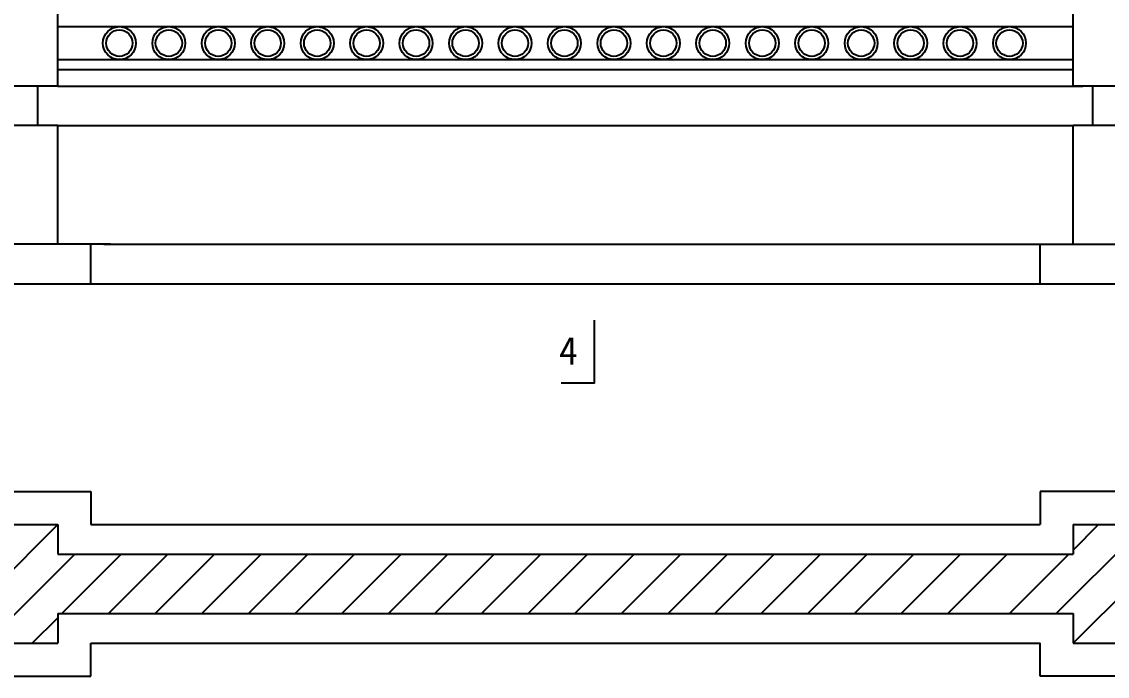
# Model space of a CAD drawing. Header units: metres. Extents: x -945094 to -882508, y -1233179 to -1191179.
# Drawn here: x -927774 to -911310, y -1213464 to -1203539 of the extents above; entities that cross this region are included whole.
import ezdxf

# ---------------------------------------------------------------- set-up
doc = ezdxf.new("R2010")
doc.units = ezdxf.units.M
for name, color, linetype in [('1', 7, 'Continuous'), ('3', 3, 'Continuous'), ('CYAN', 4, 'Continuous')]:
    doc.layers.add(name, color=color, linetype=linetype)

msp = doc.modelspace()

# ---------------------------------------------------------------- linework, layer by layer
at = {"layer": '1'}
for p, q in [((-927227.85, -1204514.29), (-927227.85, -1202714.29)), ((-911827.85, -1204514.29), (-911827.85, -1202714.29)), ((-927227.85, -1204514.29), (-929027.85, -1204514.29)), ((-927527.85, -1205114.29), (-927527.85, -1204514.29)), ((-927227.85, -1204514.29), (-911678.82, -1204514.29)), ((-910027.85, -1204514.29), (-911827.85, -1204514.29)), ((-911527.85, -1205114.29), (-911527.85, -1204514.29)), ((-927227.85, -1205114.29), (-929027.85, -1205114.29)), ((-927227.85, -1205114.29), (-911827.85, -1205114.29)), ((-927227.85, -1206914.29), (-927227.85, -1205114.29)), ((-911827.85, -1206914.29), (-911827.85, -1205114.29)), ((-910027.85, -1205114.29), (-911827.85, -1205114.29)), ((-926427.85, -1206914.29), (-935580.08, -1206914.29)), ((-926727.85, -1207514.29), (-926727.85, -1206914.29)), ((-926527.85, -1206914.29), (-902076.6, -1206914.29)), ((-912327.85, -1207514.29), (-912327.85, -1206914.29)), ((-935580.08, -1207514.29), (-902076.6, -1207514.29)), ((-929027.85, -1211163.55), (-927227.85, -1211163.55)), ((-927227.85, -1211163.55), (-927227.85, -1211613.55)), ((-911827.85, -1211163.55), (-911827.85, -1211613.55)), ((-911827.85, -1211163.55), (-910027.85, -1211163.55)), ((-927227.85, -1211613.55), (-911827.85, -1211613.55)), ((-927227.85, -1212513.55), (-911827.85, -1212513.55)), ((-927227.85, -1212513.55), (-927227.85, -1212963.55)), ((-911827.85, -1212513.55), (-911827.85, -1212963.55)), ((-929027.85, -1212963.55), (-927227.85, -1212963.55)), ((-911827.85, -1212963.55), (-910027.85, -1212963.55))]:
    msp.add_line(p, q, dxfattribs=at)
at = {"layer": '3'}
for p, q in [((-934327.85, -1210663.55), (-926727.85, -1210663.55)), ((-926727.85, -1210663.55), (-926727.85, -1211163.55)), ((-904593.39, -1210663.55), (-912327.85, -1210663.55)), ((-912327.85, -1210663.55), (-912327.85, -1211163.55)), ((-929027.85, -1212963.55), (-927227.85, -1211163.55)), ((-926727.85, -1211163.55), (-912327.85, -1211163.55)), ((-912084.95, -1212513.55), (-910734.95, -1211163.55)), ((-911827.85, -1211549.34), (-911442.06, -1211163.55)), ((-911827.85, -1212963.55), (-910027.85, -1211163.55)), ((-928320.74, -1212963.55), (-926970.74, -1211613.55)), ((-927163.63, -1212513.55), (-926263.63, -1211613.55)), ((-926456.53, -1212513.55), (-925556.53, -1211613.55)), ((-925749.42, -1212513.55), (-924849.42, -1211613.55)), ((-925042.31, -1212513.55), (-924142.31, -1211613.55)), ((-924335.21, -1212513.55), (-923435.21, -1211613.55)), ((-923628.1, -1212513.55), (-922728.1, -1211613.55)), ((-922920.99, -1212513.55), (-922020.99, -1211613.55)), ((-922213.89, -1212513.55), (-921313.89, -1211613.55)), ((-921506.78, -1212513.55), (-920606.78, -1211613.55)), ((-920799.67, -1212513.55), (-919899.67, -1211613.55)), ((-920092.57, -1212513.55), (-919192.57, -1211613.55)), ((-919385.46, -1212513.55), (-918485.46, -1211613.55)), ((-918678.35, -1212513.55), (-917778.35, -1211613.55)), ((-917971.25, -1212513.55), (-917071.25, -1211613.55)), ((-917264.14, -1212513.55), (-916364.14, -1211613.55)), ((-916557.03, -1212513.55), (-915657.03, -1211613.55)), ((-915849.93, -1212513.55), (-914949.93, -1211613.55)), ((-915142.82, -1212513.55), (-914242.82, -1211613.55)), ((-914435.71, -1212513.55), (-913535.71, -1211613.55)), ((-913728.6, -1212513.55), (-912828.6, -1211613.55)), ((-912792.06, -1212513.55), (-911892.06, -1211613.55)), ((-927613.63, -1212963.55), (-927227.85, -1212577.77)), ((-926727.85, -1212963.55), (-912327.85, -1212963.55)), ((-926727.85, -1213463.55), (-926727.85, -1212963.55)), ((-912327.85, -1213463.55), (-912327.85, -1212963.55)), ((-934327.85, -1213463.55), (-926727.85, -1213463.55)), ((-904593.39, -1213463.55), (-912327.85, -1213463.55))]:
    msp.add_line(p, q, dxfattribs=at)
msp.add_lwpolyline([(-919090.59, -1208062.49), (-919090.59, -1209017.29), (-919591.23, -1209017.29)], dxfattribs=at)
at = {"layer": 'CYAN'}
for p, q in [((-927227.85, -1203614.29), (-911827.85, -1203614.29)), ((-927227.85, -1204114.29), (-911827.85, -1204114.29)), ((-927227.85, -1204264.29), (-911827.85, -1204264.29))]:
    msp.add_line(p, q, dxfattribs=at)
for centre, radius in [((-926292.85, -1203864.29), 250), ((-926292.85, -1203864.29), 200), ((-925542.85, -1203864.29), 250), ((-925542.85, -1203864.29), 200), ((-924792.85, -1203864.29), 250), ((-924792.85, -1203864.29), 200), ((-924042.85, -1203864.29), 250), ((-924042.85, -1203864.29), 200), ((-923292.85, -1203864.29), 250), ((-923292.85, -1203864.29), 200), ((-922542.85, -1203864.29), 250), ((-922542.85, -1203864.29), 200), ((-921792.85, -1203864.29), 250), ((-921792.85, -1203864.29), 200), ((-921042.85, -1203864.29), 250), ((-921042.85, -1203864.29), 200), ((-920292.85, -1203864.29), 250), ((-920292.85, -1203864.29), 200), ((-919542.85, -1203864.29), 250), ((-919542.85, -1203864.29), 200), ((-918792.85, -1203864.29), 250), ((-918792.85, -1203864.29), 200), ((-918042.85, -1203864.29), 250), ((-918042.85, -1203864.29), 200), ((-917292.85, -1203864.29), 250), ((-917292.85, -1203864.29), 200), ((-916542.85, -1203864.29), 250), ((-916542.85, -1203864.29), 200), ((-915792.85, -1203864.29), 250), ((-915792.85, -1203864.29), 200), ((-915042.85, -1203864.29), 250), ((-915042.85, -1203864.29), 200), ((-914292.85, -1203864.29), 250), ((-914292.85, -1203864.29), 200), ((-913542.85, -1203864.29), 250), ((-913542.85, -1203864.29), 200), ((-912792.85, -1203864.29), 250), ((-912792.85, -1203864.29), 200)]:
    msp.add_circle(centre, radius, dxfattribs=at)

# ---------------------------------------------------------------- texts
at = {"layer": '1'}
msp.add_text('4', height=420, dxfattribs=at).set_placement((-919625.31, -1208737.2))

doc.saveas('drawing.dxf')
